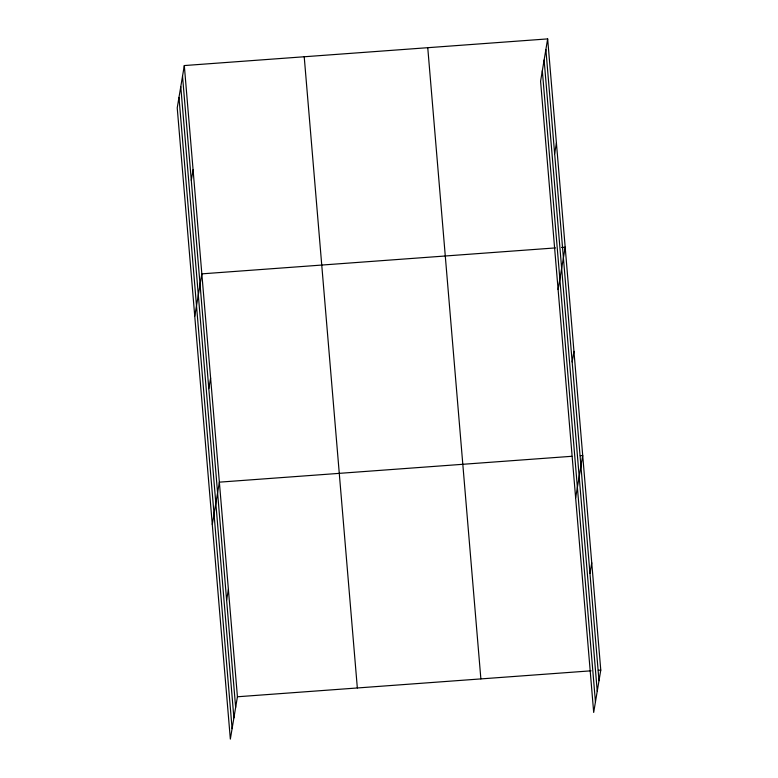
<?xml version="1.0" encoding="UTF-8"?>
<svg xmlns="http://www.w3.org/2000/svg" width="778" height="778" viewBox="0 0 778 778"><rect width="100%" height="100%" fill="white"/><g stroke="black" fill="none" stroke-linecap="round" stroke-linejoin="round"><path stroke-width="1.17" d="M184.308 65.556L177.228 107.889L230.346 739.1L237.426 696.767L184.308 65.556L547.654 38.9L600.772 670.111L593.692 712.444L540.574 81.233L547.654 38.9M191.3 180.34L193.08 169.701M194.753 316.189L201.842 273.856L555.492 247.91M208.825 388.64L210.605 378.001M212.287 524.489L219.367 482.156L571.811 456.297M226.622 600.091L228.401 589.461M554.636 153.684L556.416 143.045M558.098 289.533L565.188 247.2L561.551 247.462M572.17 361.984L573.95 351.345M575.632 497.832L582.712 455.5L580.291 455.675M589.967 573.435L591.747 562.805M237.426 696.767L591.086 670.821M598.35 670.286L600.772 670.111M545.874 49.529L598.992 680.74M544.123 59.994L597.241 691.204M542.324 70.769L595.442 701.98M427.754 47.701L480.872 678.902M304.217 56.755L357.335 687.966M182.529 76.186L235.646 707.396M180.778 86.65L233.896 717.861M178.979 97.425L232.097 728.636"/></g></svg>
